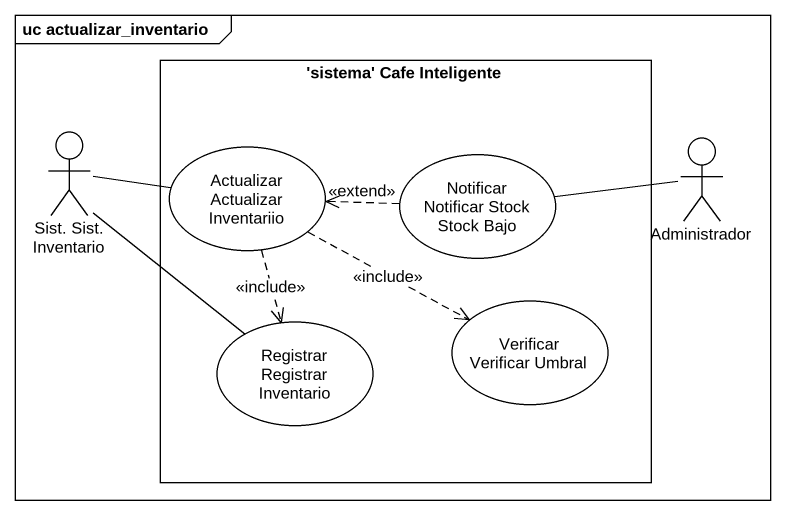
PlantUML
@startuml
mainframe uc actualizar_inventario
rectangle "'sistema' Cafe Inteligente" as sistema_Cafe_Inteligente {
  usecase "Actualizar Actualizar Inventariio" as Actualizar_Actualizar
  usecase "Notificar Notificar Stock Stock Bajo" as Notificar_Notificar_Stock
  usecase "Registrar Registrar Inventario" as Registrar_Registrar
  usecase "Verificar Verificar Umbral" as Verificar_Verificar_Umbral
}
actor "Sist. Sist. Inventario" as Sist_Sist_Inventario
actor Administrador
Sist_Sist_Inventario -right- Actualizar_Actualizar
Sist_Sist_Inventario -- Registrar_Registrar
Actualizar_Actualizar ..> Registrar_Registrar : <<include>>
Actualizar_Actualizar .right.> Verificar_Verificar_Umbral : <<include>>
Notificar_Notificar_Stock .left.> Actualizar_Actualizar : <<extend>>
Administrador -left- Notificar_Notificar_Stock
@enduml
